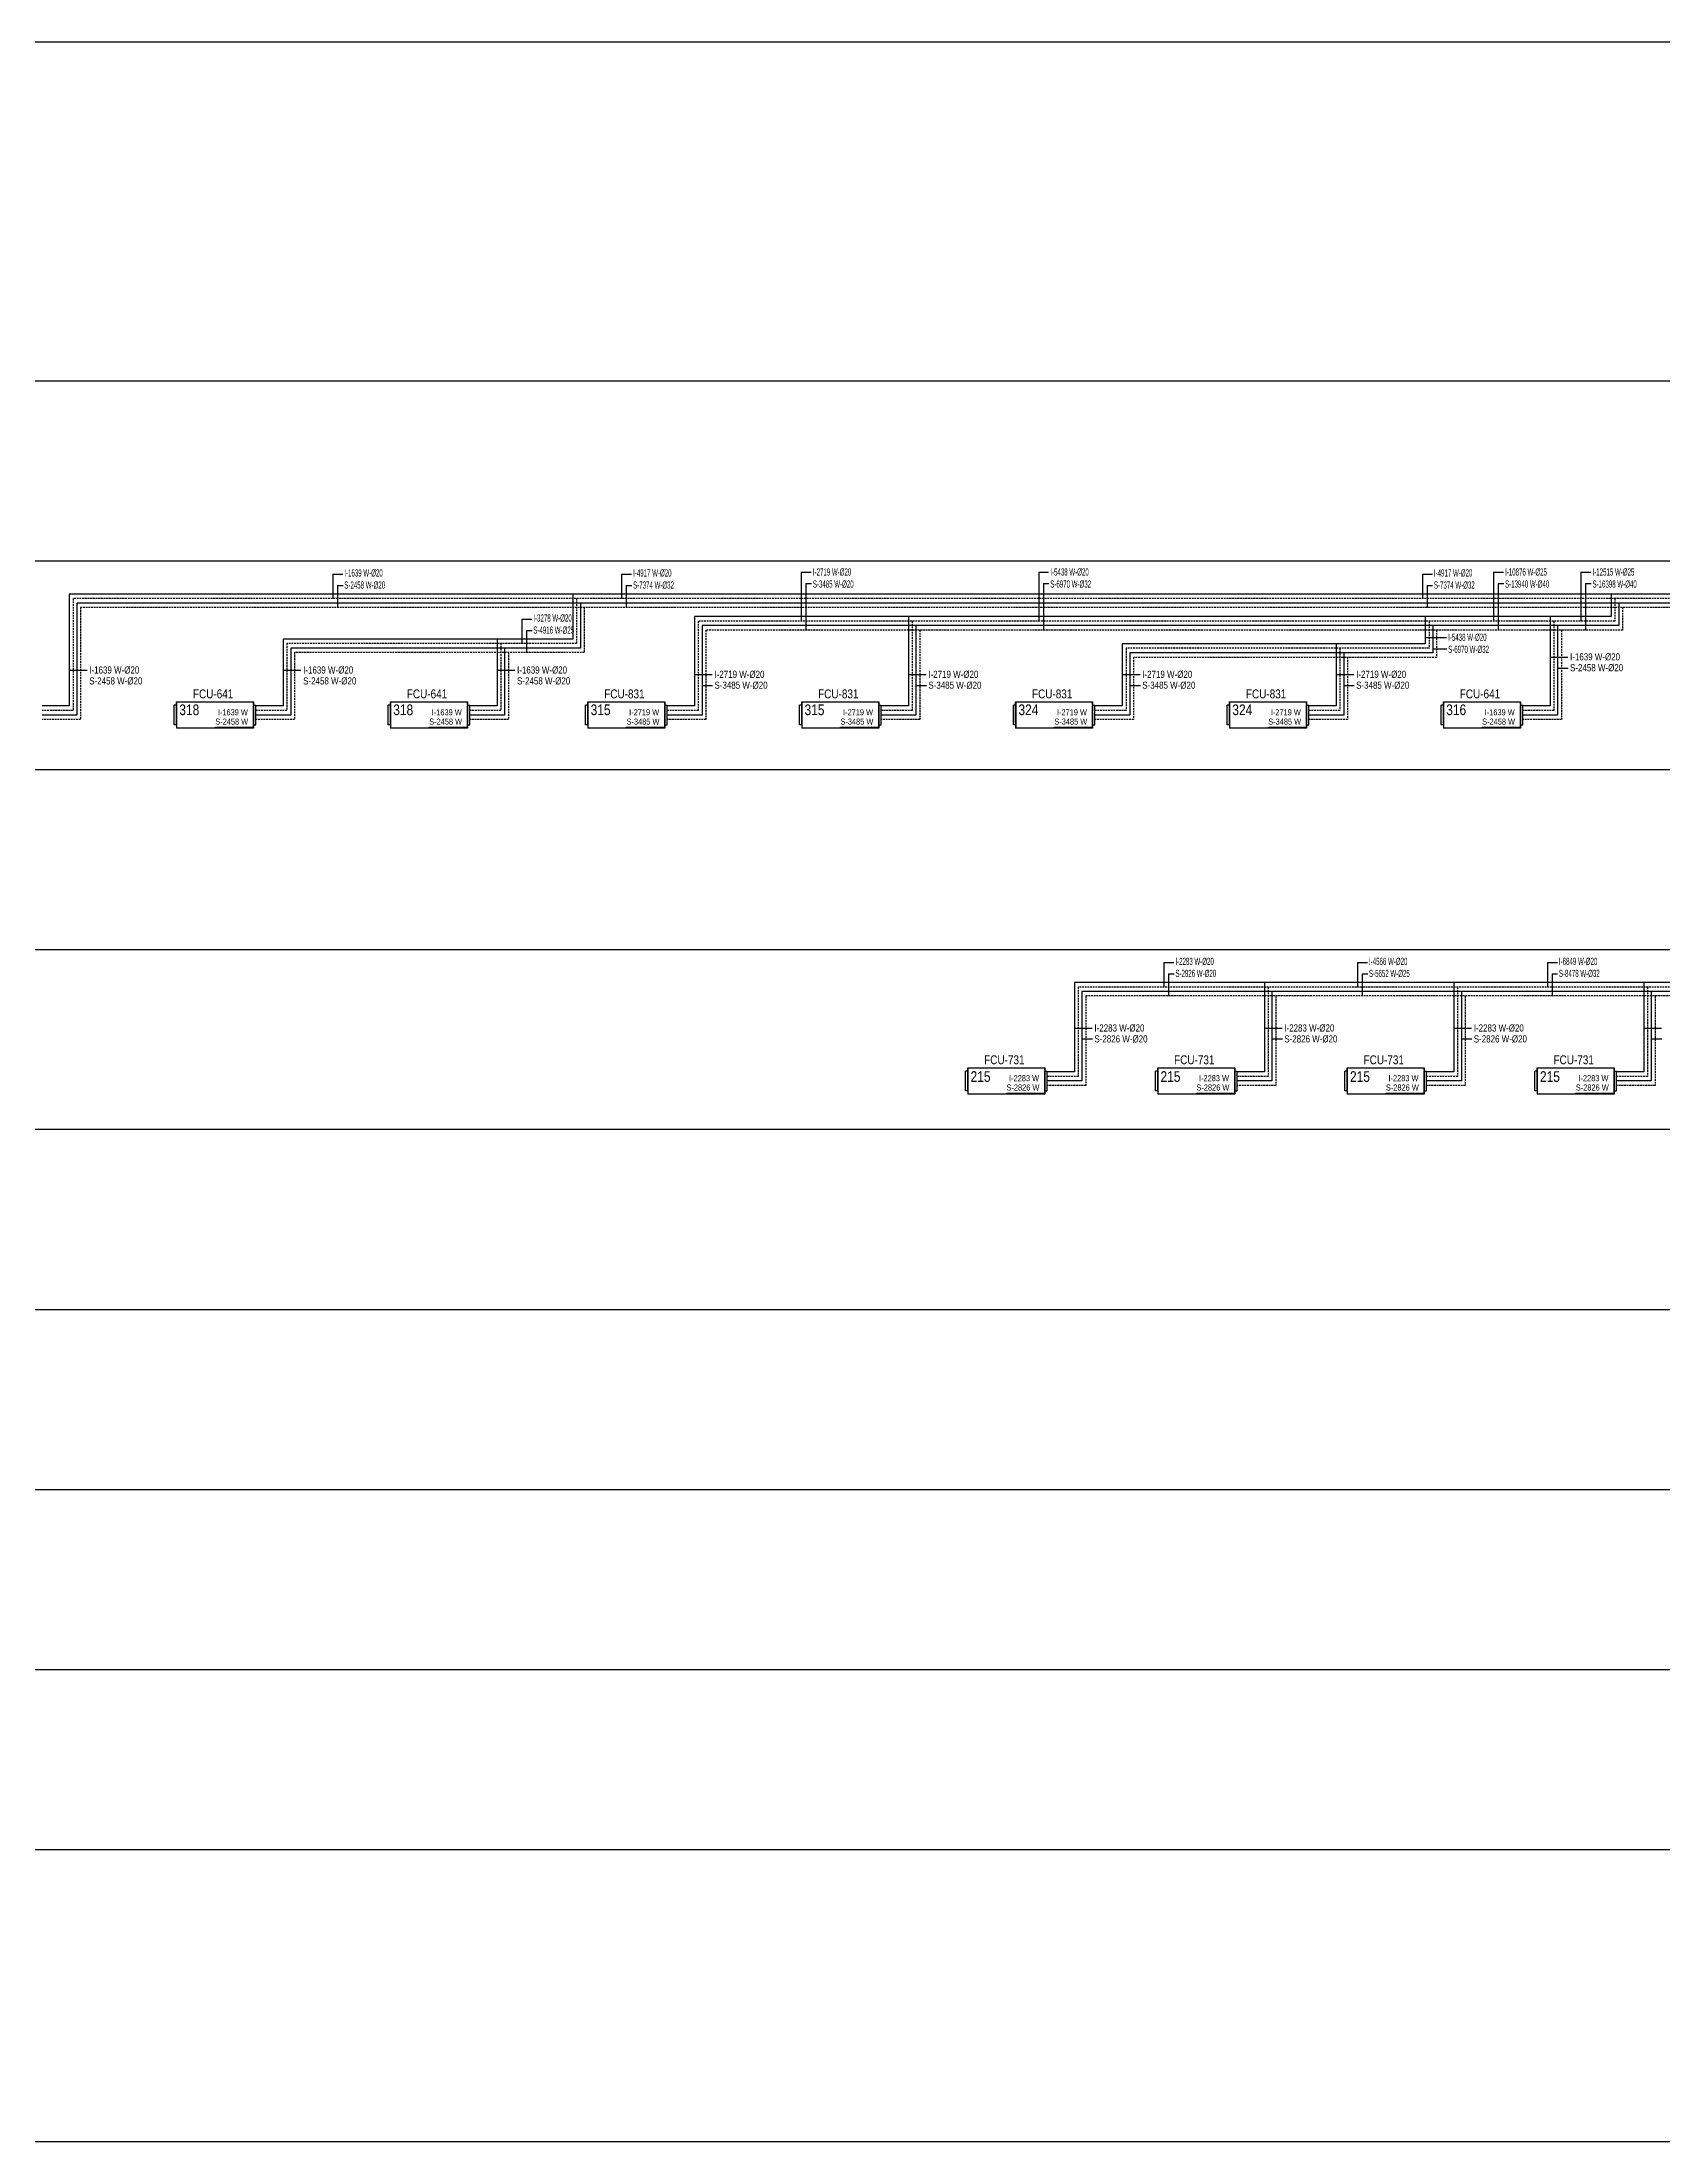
# Model space of a CAD drawing. Header units: centimetres. Extents: x 222914 to 271949, y -38857 to -18857.
# Drawn here: x 226078 to 230625, y -30556 to -24663 of the extents above; entities that cross this region are included whole.
import ezdxf
from ezdxf.enums import TextEntityAlignment as Align

# ---------------------------------------------------------------- set-up
doc = ezdxf.new("R2010")
doc.units = ezdxf.units.CM
doc.header["$LTSCALE"] = 0.2
doc.linetypes.add('DASHED', pattern=[75, 50, -25])
doc.layers.get('0').update_dxf_attribs({"color": 252})
for name, color, linetype, lineweight in [('1-BASLIK', 53, 'Continuous', 25), ('T-ISITMA', 1, 'Continuous', 30), ('T-MAHAL', 120, 'Continuous', 15), ('T-SOGUTMA', 4, 'Continuous', 30), ('T-STEXT', 181, 'Continuous', 15)]:
    doc.layers.add(name, color=color, linetype=linetype, lineweight=lineweight)
for name, color, linetype in [('T-FC', 150, 'Continuous'), ('T-FC-NUMARA', 62, 'Continuous'), ('T-ISITMA-TOPLAMA', 61, 'Continuous'), ('T-ITEXT', 32, 'Continuous'), ('T-SOGUTMA-TOPLAMA', 120, 'Continuous'), ('T-TEXT', 85, 'Continuous')]:
    doc.layers.add(name, color=color, linetype=linetype)
doc.styles.add('ARIAL', font='arial.ttf')
doc.styles.add('GKM', font='ARIALN.TTF', dxfattribs={"width": 0.6, "height": 20})
doc.styles.add('LUCIDASANS', font='arial.ttf', dxfattribs={"width": 0.8})

# ---------------------------------------------------------------- blocks, each defined once
blk = doc.blocks.new('FANCOIL-DWD')
at = {"linetype": 'DASHED'}
blk.add_line((-114.3, -71.5), (-114.3, -16.4), dxfattribs=at)
for p, q in [((-108.1, -16.4), (-114.3, -16.4)), ((-114.3, -69.1), (-114.3, -18.8)), ((-108.1, -71.5), (-108.1, -7)), ((-108.1, -7), (108.1, -7)), ((-106.8, -80.9), (-106.8, -7)), ((108.1, -7), (108.1, -80.9)), ((108.1, -14.1), (108.1, -7.7)), ((108.1, -16.4), (114.6, -16.4)), ((108.1, -71), (108.1, -16.9)), ((114.6, -71.5), (114.6, -16.4)), ((-108.1, -71.5), (-114.3, -71.5)), ((-108.1, -71.5), (-108.1, -80.9)), ((108.1, -80.9), (-108.1, -80.9)), ((0.9, -80.9), (0.9, -78.2)), ((0.9, -78.2), (108.1, -78.2)), ((108.1, -78), (108.1, -71.5)), ((108.1, -71.5), (114.6, -71.5))]:
    blk.add_line(p, q)

msp = doc.modelspace()

# ---------------------------------------------------------------- linework, layer by layer
at = {"layer": '1-BASLIK'}
msp.add_lwpolyline([(224519.3, -24662.5), (264878.8, -24662.5), (264878.8, -30556.2), (224519.3, -30556.2)], close=True, dxfattribs=at)
at = {"layer": 'T-ISITMA', "lineweight": -3, "ltscale": 0.5}
for p, q in [((255575.3, -26212.3), (226154, -26212.3)), ((226154, -26212.3), (226154, -26525.9)), ((227566.4, -26212.3), (227566.4, -26338)), ((230479.2, -26212.3), (230479.2, -26274.8)), ((230479.2, -26274.8), (227907.7, -26274.8)), ((227907.7, -26274.8), (227907.7, -26525.9)), ((228507.7, -26274.8), (228507.7, -26525.9)), ((229957.7, -26274.8), (229957.7, -26351.3)), ((230307.7, -26274.8), (230307.7, -26525.9)), ((227566.4, -26338), (226754, -26338)), ((226754, -26338), (226754, -26525.9)), ((227354, -26338), (227354, -26525.9)), ((229957.7, -26351.3), (229107.7, -26351.3)), ((229107.7, -26351.3), (229107.7, -26525.9)), ((229707.7, -26351.3), (229707.7, -26525.9)), ((226154, -26525.9), (226077.5, -26525.9)), ((226754, -26525.9), (226677.5, -26525.9)), ((227354, -26525.9), (227277.5, -26525.9)), ((227907.7, -26525.9), (227831.2, -26525.9)), ((228507.7, -26525.9), (228431.2, -26525.9)), ((229107.7, -26525.9), (229031.2, -26525.9)), ((229707.7, -26525.9), (229631.2, -26525.9)), ((230307.7, -26525.9), (230231.2, -26525.9)), ((255575.3, -27302.4), (228973.5, -27302.4)), ((228973.5, -27302.4), (228973.5, -27552.8)), ((229506.3, -27302.4), (229506.3, -27552.8)), ((230037.8, -27302.4), (230037.8, -27552.8)), ((230570.6, -27302.4), (230570.6, -27552.8)), ((228973.5, -27552.8), (228897, -27552.8)), ((229506.3, -27552.8), (229429.8, -27552.8)), ((230037.8, -27552.8), (229961.3, -27552.8)), ((230570.6, -27552.8), (230494.1, -27552.8))]:
    msp.add_line(p, q, dxfattribs=at)
at = {"layer": 'T-ISITMA', "linetype": 'DASHED', "lineweight": -3, "ltscale": 0.5}
for p, q in [((255587.8, -26224.8), (226164.6, -26224.8)), ((226164.6, -26224.8), (226164.6, -26538.7)), ((227577, -26224.8), (227577, -26350.7)), ((230489.8, -26224.8), (230489.8, -26287.6)), ((230489.8, -26287.6), (227918.3, -26287.6)), ((227918.3, -26287.6), (227918.3, -26538.7)), ((228518.3, -26287.6), (228518.3, -26538.7)), ((229968.3, -26287.6), (229968.3, -26364.1)), ((230318.3, -26287.6), (230318.3, -26538.7)), ((227577, -26350.7), (226764.6, -26350.7)), ((226764.6, -26350.7), (226764.6, -26538.7)), ((227364.6, -26350.7), (227364.6, -26538.7)), ((229968.3, -26364.1), (229118.3, -26364.1)), ((229118.3, -26364.1), (229118.3, -26538.7)), ((229718.3, -26364.1), (229718.3, -26538.7)), ((226164.6, -26538.7), (226077.5, -26538.7)), ((226764.6, -26538.7), (226677.5, -26538.7)), ((227364.6, -26538.7), (227277.5, -26538.7)), ((227918.3, -26538.7), (227831.2, -26538.7)), ((228518.3, -26538.7), (228431.2, -26538.7)), ((229118.3, -26538.7), (229031.2, -26538.7)), ((229718.3, -26538.7), (229631.2, -26538.7)), ((230318.3, -26538.7), (230231.2, -26538.7)), ((255587.8, -27314.9), (228984.1, -27314.9)), ((228984.1, -27314.9), (228984.1, -27565.6)), ((229516.9, -27315.1), (229516.9, -27565.6)), ((230048.4, -27315.1), (230048.4, -27565.6)), ((230581.2, -27315.1), (230581.2, -27565.6)), ((228984.1, -27565.6), (228897, -27565.6)), ((229516.9, -27565.6), (229429.8, -27565.6)), ((230048.4, -27565.6), (229961.3, -27565.6)), ((230581.2, -27565.6), (230494.1, -27565.6))]:
    msp.add_line(p, q, dxfattribs=at)
at = {"layer": 'T-ISITMA-TOPLAMA'}
for p, q in [((226893.3, -26156.1), (226893.3, -26224.8)), ((226893.3, -26156.1), (226921.1, -26156.1)), ((227703.5, -26156.1), (227703.5, -26224.8)), ((227703.5, -26156.1), (227731.3, -26156.1)), ((228207.4, -26150.5), (228207.4, -26288.1)), ((228207.4, -26150.5), (228235.2, -26150.5)), ((228873.4, -26150.5), (228873.4, -26288.1)), ((228873.4, -26150.5), (228901.2, -26150.5)), ((229949.8, -26156.1), (229949.8, -26224.8)), ((229949.8, -26156.1), (229977.6, -26156.1)), ((230149.2, -26150.5), (230149.2, -26288.1)), ((230149.2, -26150.5), (230176.9, -26150.5)), ((230394.5, -26150.5), (230394.5, -26288.1)), ((230394.5, -26150.5), (230422.3, -26150.5)), ((227423.5, -26282.5), (227423.5, -26350.7)), ((227423.5, -26282.5), (227451.3, -26282.5)), ((229957.7, -26333.7), (230017.3, -26333.7)), ((229224.6, -27246.2), (229224.6, -27314.9)), ((229224.6, -27246.2), (229252.4, -27246.2)), ((229767.6, -27246.2), (229767.6, -27314.9)), ((229767.6, -27246.2), (229795.4, -27246.2)), ((230300.4, -27246.2), (230300.4, -27314.9)), ((230300.4, -27246.2), (230328.2, -27246.2))]:
    msp.add_line(p, q, dxfattribs=at)
at = {"layer": 'T-ISITMA-TOPLAMA', "color": 1}
for p, q in [((226154, -26425.9), (226204, -26425.9)), ((226754, -26425.9), (226804, -26425.9)), ((227354, -26425.9), (227404, -26425.9))]:
    msp.add_line(p, q, dxfattribs=at)
at = {"layer": 'T-ISITMA-TOPLAMA', "color": 30}
for p, q in [((228973.5, -27429.8), (229023.5, -27429.8)), ((228994.7, -27460.4), (229024.3, -27460.4)), ((229506.3, -27429.8), (229556.3, -27429.8)), ((229527.5, -27460.4), (229557.1, -27460.4)), ((230037.8, -27429.8), (230087.8, -27429.8)), ((230059, -27460.4), (230088.6, -27460.4)), ((230570.6, -27429.8), (230620.6, -27429.8)), ((230591.8, -27460.4), (230621.4, -27460.4))]:
    msp.add_line(p, q, dxfattribs=at)
at = {"layer": 'T-SOGUTMA', "lineweight": -3, "ltscale": 0.5}
for p, q in [((255600.3, -26237.3), (226175.2, -26237.3)), ((226175.2, -26237.3), (226175.2, -26551.4)), ((227587.7, -26237.3), (227587.7, -26363.5)), ((230500.4, -26237.3), (230500.4, -26300.3)), ((230500.4, -26300.3), (227928.9, -26300.3)), ((227928.9, -26300.3), (227928.9, -26551.4)), ((228528.9, -26300.3), (228528.9, -26551.4)), ((229978.9, -26300.3), (229978.9, -26376.8)), ((230328.9, -26300.3), (230328.9, -26551.4)), ((227587.7, -26363.5), (226775.2, -26363.5)), ((226775.2, -26363.5), (226775.2, -26551.4)), ((227375.2, -26363.5), (227375.2, -26551.4)), ((229978.9, -26376.8), (229128.9, -26376.8)), ((229128.9, -26376.8), (229128.9, -26551.4)), ((229728.9, -26376.8), (229728.9, -26551.4)), ((226175.2, -26551.4), (226077.5, -26551.4)), ((226775.2, -26551.4), (226677.5, -26551.4)), ((227375.2, -26551.4), (227277.5, -26551.4)), ((227928.9, -26551.4), (227831.2, -26551.4)), ((228528.9, -26551.4), (228431.2, -26551.4)), ((229128.9, -26551.4), (229031.2, -26551.4)), ((229728.9, -26551.4), (229631.2, -26551.4)), ((230328.9, -26551.4), (230231.2, -26551.4)), ((255600.3, -27327.4), (228994.7, -27327.4)), ((228994.7, -27327.4), (228994.7, -27578.3)), ((229527.5, -27327.9), (229527.5, -27578.3)), ((230059, -27327.9), (230059, -27578.3)), ((230591.8, -27327.9), (230591.8, -27578.3)), ((228994.7, -27578.3), (228897, -27578.3)), ((229527.5, -27578.3), (229429.8, -27578.3)), ((230059, -27578.3), (229961.3, -27578.3)), ((230591.8, -27578.3), (230494.1, -27578.3))]:
    msp.add_line(p, q, dxfattribs=at)
at = {"layer": 'T-SOGUTMA', "linetype": 'DASHED', "lineweight": -3, "ltscale": 0.5}
for p, q in [((255612.8, -26249.8), (226185.9, -26249.8)), ((226185.9, -26249.8), (226185.9, -26564.2)), ((227598.3, -26249.8), (227598.3, -26376.2)), ((230511.1, -26249.7), (230511.1, -26313.1)), ((230511.1, -26313.1), (227939.6, -26313.1)), ((227939.6, -26313.1), (227939.6, -26564.2)), ((228539.6, -26313.1), (228539.6, -26564.2)), ((229989.5, -26313.1), (229989.5, -26389.6)), ((230339.6, -26313.1), (230339.6, -26564.2)), ((227598.3, -26376.2), (226785.9, -26376.2)), ((226785.9, -26376.2), (226785.9, -26564.2)), ((227385.9, -26376.2), (227385.9, -26564.2)), ((229989.5, -26389.6), (229139.6, -26389.6)), ((229139.6, -26389.6), (229139.6, -26564.2)), ((229739.6, -26389.6), (229739.6, -26564.2)), ((226185.9, -26564.2), (226077.5, -26564.2)), ((226785.9, -26564.2), (226677.5, -26564.2)), ((227385.9, -26564.2), (227277.5, -26564.2)), ((227939.6, -26564.2), (227831.2, -26564.2)), ((228539.6, -26564.2), (228431.2, -26564.2)), ((229139.6, -26564.2), (229031.2, -26564.2)), ((229739.6, -26564.2), (229631.2, -26564.2)), ((230339.6, -26564.2), (230231.2, -26564.2)), ((255612.8, -27339.9), (229005.4, -27339.9)), ((229005.4, -27339.9), (229005.4, -27591.1)), ((229538.2, -27340.6), (229538.2, -27591.1)), ((230069.6, -27340.6), (230069.6, -27591.1)), ((230602.4, -27340.6), (230602.4, -27591.1)), ((229005.4, -27591.1), (228897, -27591.1)), ((229538.2, -27591.1), (229429.8, -27591.1)), ((230069.6, -27591.1), (229961.3, -27591.1)), ((230602.4, -27591.1), (230494.1, -27591.1))]:
    msp.add_line(p, q, dxfattribs=at)
at = {"layer": 'T-SOGUTMA-TOPLAMA'}
for p, q in [((226906.4, -26187.9), (226921.9, -26187.9)), ((226906.4, -26187.9), (226906.4, -26249.8)), ((227716.6, -26187.9), (227732.1, -26187.9)), ((227716.6, -26187.9), (227716.6, -26249.8)), ((228220.5, -26182.3), (228236, -26182.3)), ((228220.5, -26182.3), (228220.5, -26313.1)), ((228886.5, -26182.3), (228902, -26182.3)), ((228886.5, -26182.3), (228886.5, -26313.1)), ((229962.9, -26187.9), (229978.4, -26187.9)), ((229962.9, -26187.9), (229962.9, -26249.8)), ((230162.3, -26182.3), (230177.8, -26182.3)), ((230162.3, -26182.3), (230162.3, -26313.1)), ((230407.6, -26182.3), (230423.1, -26182.3)), ((230407.6, -26182.3), (230407.6, -26313.1)), ((227436.6, -26314.4), (227452.1, -26314.4)), ((227436.6, -26314.4), (227436.6, -26376.2)), ((229978.9, -26365.5), (230018.1, -26365.5)), ((229237.7, -27278), (229253.2, -27278)), ((229237.7, -27278), (229237.7, -27339.9)), ((229780.7, -27278), (229796.2, -27278)), ((229780.7, -27278), (229780.7, -27339.9)), ((230313.5, -27278), (230329, -27278)), ((230313.5, -27278), (230313.5, -27339.9))]:
    msp.add_line(p, q, dxfattribs=at)
at = {"layer": 'T-SOGUTMA-TOPLAMA', "color": 1}
for p, q in [((230307.7, -26388.9), (230357.7, -26388.9)), ((230328.9, -26419.4), (230358.5, -26419.4))]:
    msp.add_line(p, q, dxfattribs=at)
at = {"layer": 'T-SOGUTMA-TOPLAMA', "color": 62}
for p, q in [((227907.7, -26438), (227957.7, -26438)), ((228507.7, -26438), (228557.7, -26438)), ((229107.7, -26438), (229157.7, -26438)), ((229707.7, -26438), (229757.7, -26438)), ((227928.9, -26468.5), (227958.5, -26468.5)), ((228528.9, -26468.5), (228558.5, -26468.5)), ((229128.9, -26468.5), (229158.5, -26468.5)), ((229728.9, -26468.5), (229758.5, -26468.5))]:
    msp.add_line(p, q, dxfattribs=at)
at = {"layer": 'T-TEXT', "color": 7}
for p, q in [((263936, -25614.8), (225015.5, -25614.8)), ((263936, -26119.8), (225015.5, -26119.8)), ((263936, -26704.9), (225015.5, -26704.9)), ((263936, -27209.9), (225015.5, -27209.9)), ((263936, -27714.9), (225015.5, -27714.9)), ((225015.5, -28219.9), (263936, -28219.9)), ((225015.5, -28724.9), (263936, -28724.9)), ((225015.5, -29229.9), (263936, -29229.9)), ((225015.5, -29734.9), (263936, -29734.9))]:
    msp.add_line(p, q, dxfattribs=at)

# ---------------------------------------------------------------- block references
at = {"layer": 'T-FC'}
for p in [(226562.9, -26507.4), (227162.9, -26507.4), (227716.6, -26507.4), (228316.6, -26507.4), (228916.6, -26507.4), (229516.6, -26507.4), (230116.6, -26507.4), (228782.4, -27534.3), (229315.2, -27534.3), (229846.7, -27534.3), (230379.5, -27534.3)]:
    msp.add_blockref('FANCOIL-DWD', p, dxfattribs=at)

# ---------------------------------------------------------------- texts
at = {"layer": 'T-FC-NUMARA', "color": 1, "style": 'ARIAL', "width": 0.8}
for p in [(226500.8, -26504.6), (227100.8, -26504.6), (230054.5, -26504.6)]:
    msp.add_text('FCU-641', height=25, dxfattribs=at).set_placement(p)
at = {"layer": 'T-FC-NUMARA', "color": 62, "style": 'ARIAL', "width": 0.8}
for p in [(227654.5, -26504.6), (228254.5, -26504.6), (228854.5, -26504.6), (229454.5, -26504.6)]:
    msp.add_text('FCU-831', height=25, dxfattribs=at).set_placement(p)
at = {"layer": 'T-FC-NUMARA', "color": 30, "style": 'ARIAL', "width": 0.8}
for p in [(228720.3, -27531.5), (229253.1, -27531.5), (229784.6, -27531.5), (230317.4, -27531.5)]:
    msp.add_text('FCU-731', height=25, dxfattribs=at).set_placement(p)
at = {"layer": 'T-ISITMA-TOPLAMA', "style": 'GKM', "width": 0.6}
for s, p in [('I-1639 W-%%C20', (226925.5, -26162.6)), ('I-4917 W-%%C20', (227735.7, -26162.6)), ('I-2719 W-%%C20', (228239.8, -26159.9)), ('I-5438 W-%%C20', (228905.9, -26159.9)), ('I-4917 W-%%C20', (229982, -26162.6)), ('I-10876 W-%%C25', (230181.6, -26159.9)), ('I-12515 W-%%C25', (230426.9, -26159.9)), ('I-3278 W-%%C20', (227455.7, -26289.1)), ('I-5438 W-%%C20', (230022, -26343.1)), ('I-2283 W-%%C20', (229256.8, -27252.7)), ('I-4566 W-%%C20', (229799.8, -27252.7)), ('I-6849 W-%%C20', (230332.6, -27252.7))]:
    msp.add_text(s, height=20, dxfattribs=at).set_placement(p)
at = {"layer": 'T-ISITMA-TOPLAMA', "color": 1, "style": 'ARIAL', "width": 0.8}
for p in [(226210.1, -26435), (226810.1, -26435), (227410.1, -26435)]:
    msp.add_text('I-1639 W-%%C20', height=20, dxfattribs=at).set_placement(p)
at = {"layer": 'T-ISITMA-TOPLAMA', "color": 62, "style": 'ARIAL', "width": 0.8}
for p in [(227963.8, -26447.1), (228563.8, -26447.1), (229163.8, -26447.1), (229763.8, -26447.1)]:
    msp.add_text('I-2719 W-%%C20', height=20, dxfattribs=at).set_placement(p)
at = {"layer": 'T-ISITMA-TOPLAMA', "color": 30, "style": 'ARIAL', "width": 0.8}
for p in [(229029.6, -27439.7), (229562.3, -27439.7), (230093.8, -27439.7)]:
    msp.add_text('I-2283 W-%%C20', height=20, dxfattribs=at).set_placement(p)
at = {"layer": 'T-ITEXT', "color": 1, "style": 'ARIAL', "width": 0.8}
for p in [(226655, -26552.2), (227255, -26552.2), (230208.7, -26552.2)]:
    msp.add_text('I-1639 W', height=17, dxfattribs=at).set_placement(p, align=Align.RIGHT)
at = {"layer": 'T-ITEXT', "color": 62, "style": 'ARIAL', "width": 0.8}
for p in [(227808.7, -26552.2), (228408.7, -26552.2), (229008.7, -26552.2), (229608.7, -26552.2)]:
    msp.add_text('I-2719 W', height=17, dxfattribs=at).set_placement(p, align=Align.RIGHT)
at = {"layer": 'T-ITEXT', "color": 30, "style": 'ARIAL', "width": 0.8}
for p in [(228874.5, -27579), (229407.2, -27579), (229938.7, -27579), (230471.5, -27579)]:
    msp.add_text('I-2283 W', height=17, dxfattribs=at).set_placement(p, align=Align.RIGHT)
at = {"layer": 'T-MAHAL', "style": 'LUCIDASANS', "width": 0.8}
for s, p in [('318', (226462.8, -26551.7)), ('318', (227062.8, -26551.7)), ('315', (227616.5, -26551.7)), ('315', (228216.5, -26551.7)), ('324', (228816.5, -26551.7)), ('324', (229416.5, -26551.7)), ('316', (230016.5, -26551.7)), ('215', (228682.3, -27581)), ('215', (229215.1, -27581)), ('215', (229746.6, -27581)), ('215', (230279.4, -27581))]:
    msp.add_text(s, height=30, dxfattribs=at).set_placement(p)
at = {"layer": 'T-SOGUTMA-TOPLAMA', "style": 'GKM', "width": 0.6}
for s, p in [('S-2458 W-%%C20', (226925.5, -26196.5)), ('S-7374 W-%%C32', (227735.7, -26196.5)), ('S-3485 W-%%C20', (228239.8, -26193.7)), ('S-6970 W-%%C32', (228905.9, -26193.7)), ('S-7374 W-%%C32', (229982, -26196.5)), ('S-13940 W-%%C40', (230181.6, -26193.7)), ('S-16398 W-%%C40', (230426.9, -26193.7)), ('S-4916 W-%%C25', (227455.7, -26322.9)), ('S-6970 W-%%C32', (230022, -26377)), ('S-2826 W-%%C20', (229256.8, -27286.5)), ('S-5652 W-%%C25', (229799.8, -27286.5)), ('S-8478 W-%%C32', (230332.6, -27286.5))]:
    msp.add_text(s, height=20, dxfattribs=at).set_placement(p)
at = {"layer": 'T-SOGUTMA-TOPLAMA', "color": 1, "style": 'ARIAL', "width": 0.8}
for s, p in [('I-1639 W-%%C20', (230363.8, -26398)), ('S-2458 W-%%C20', (226210.1, -26465.6)), ('S-2458 W-%%C20', (226810.1, -26465.6)), ('S-2458 W-%%C20', (227410.1, -26465.6)), ('S-2458 W-%%C20', (230363.8, -26428.5))]:
    msp.add_text(s, height=20, dxfattribs=at).set_placement(p)
at = {"layer": 'T-SOGUTMA-TOPLAMA', "color": 62, "style": 'ARIAL', "width": 0.8}
for p in [(227963.8, -26477.6), (228563.8, -26477.6), (229163.8, -26477.6), (229763.8, -26477.6)]:
    msp.add_text('S-3485 W-%%C20', height=20, dxfattribs=at).set_placement(p)
at = {"layer": 'T-SOGUTMA-TOPLAMA', "color": 30, "style": 'ARIAL', "width": 0.8}
for p in [(229029.6, -27470.3), (229562.3, -27470.3), (230093.8, -27470.3)]:
    msp.add_text('S-2826 W-%%C20', height=20, dxfattribs=at).set_placement(p)
at = {"layer": 'T-STEXT', "color": 1, "style": 'ARIAL', "width": 0.8}
for p in [(226655.8, -26578.3), (227255.8, -26578.3), (230209.5, -26578.3)]:
    msp.add_text('S-2458 W', height=17, dxfattribs=at).set_placement(p, align=Align.RIGHT)
at = {"layer": 'T-STEXT', "color": 62, "style": 'ARIAL', "width": 0.8}
for p in [(227809.5, -26578.3), (228409.5, -26578.3), (229009.5, -26578.3), (229609.5, -26578.3)]:
    msp.add_text('S-3485 W', height=17, dxfattribs=at).set_placement(p, align=Align.RIGHT)
at = {"layer": 'T-STEXT', "color": 30, "style": 'ARIAL', "width": 0.8}
for p in [(228875.3, -27605.2), (229408.1, -27605.2), (229939.6, -27605.2), (230472.4, -27605.2)]:
    msp.add_text('S-2826 W', height=17, dxfattribs=at).set_placement(p, align=Align.RIGHT)

doc.saveas('drawing.dxf')
